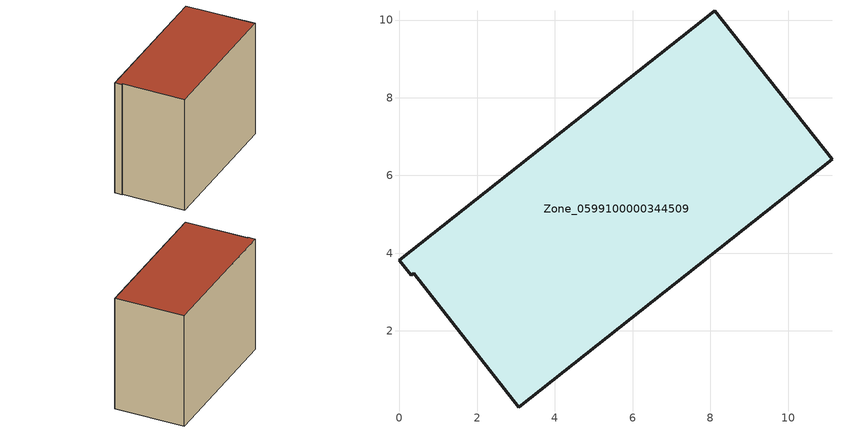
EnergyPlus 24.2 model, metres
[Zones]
Zone_0599100000344509
 floor ground (C_G): 11.13,6.41 3.07,0.04 0.37,3.49 0.31,3.43 0,3.82 8.11,10.24 z0
 wall outside (C_F): 11.13,6.41 8.11,10.24 0,3.82 0.31,3.43 0.37,3.49 3.07,0.04 11.13,6.41 z0:8.2
 roof outside (C_R): 3.07,0.04 11.13,6.41 8.11,10.24 0,3.82 0.31,3.43 0.37,3.49 z8.2
[BUILDING]
Pand.0599100000344509: North Axis=0; Terrain=City; Loads Convergence Tolerance Value=0.04; Temperature Convergence Tolerance Value=0.4; Solar Distribution=FullExterior; Maximum Number of Warmup Days=25; Minimum Number of Warmup Days=1
[Site:Location]
Rotterdam.The.Hague.AP_ZH_NLD Design_Conditions: Latitude=51.96; Longitude=4.45; Time Zone=1; Elevation=-4.5
[SITE:GROUNDTEMPERATURE:BUILDINGSURFACE]
18, 18, 18, 18, 18, 18, 18, 18, 18, 18, 18, 18
[MATERIAL] Thermal Absorptance=0.9; Solar Absorptance=0.7; Visible Absorptance=0.7
Name | Roughness | Thickness | Conductivity | Density | Specific Heat
G.TI.1992-2005 | MediumSmooth | 0.15 | 0.06 | 540 | 1210
F.TI.1992-2005 | Rough | 0.3 | 0.12 | 1920 | 840
R.TI.1992-2005 | MediumRough | 0.2 | 0.08 | 1500 | 1000
[CONSTRUCTION]
C_G: G.TI.1992-2005
C_F: F.TI.1992-2005
C_R: R.TI.1992-2005
[ZONE]
Zone_0599100000344509: Type=1; Multiplier=1; Ceiling Height=Autocalculate; Volume=Autocalculate; Floor Area=autocalculate; Part of Total Floor Area=Yes
[ZONEINFILTRATION:DESIGNFLOWRATE]
Infil_Zone_0599100000344509: Zone or ZoneList or Space or SpaceList=Zone_0599100000344509; Schedule=AlwaysOn; Design Flow Rate Calculation Method=Flow/Area; Flow Rate per Floor Area=0.0015; Constant Term Coefficient=1; Temperature Term Coefficient=0; Velocity Term Coefficient=0; Velocity Squared Term Coefficient=0
[HVACTEMPLATE:ZONE:IDEALLOADSAIRSYSTEM]
Zone_0599100000344509: Maximum Heating Supply Air Temperature=50; Minimum Cooling Supply Air Temperature=13; Maximum Heating Supply Air Humidity Ratio=0.0156; Minimum Cooling Supply Air Humidity Ratio=0.0077; Heating Limit=NoLimit; Cooling Limit=NoLimit; Dehumidification Control Type=ConstantSensibleHeatRatio; Cooling Sensible Heat Ratio=0.7; Dehumidification Setpoint=60; Humidification Control Type=None; Humidification Setpoint=30; Outdoor Air Method=None; Outdoor Air Flow Rate per Person=0.00944; Outdoor Air Flow Rate per Zone Floor Area=0; Outdoor Air Flow Rate per Zone=0; Demand Controlled Ventilation Type=None; Outdoor Air Economizer Type=NoEconomizer; Heat Recovery Type=None; Sensible Heat Recovery Effectiveness=0.7; Latent Heat Recovery Effectiveness=0.65
[ZONECONTROL:THERMOSTAT]
ThermostatControl_Zone_0599100000344509: Zone or ZoneList=Zone_0599100000344509; Control Type Schedule=DualSetpointControlType; Control 1=Thermostat_Zone_0599100000344509; Temperature Difference Between Cutout And Setpoint=0
[THERMOSTATSETPOINT:DUALSETPOINT]
Thermostat_Zone_0599100000344509: Heating Setpoint Temperature Schedule=HeatingSetpoint_Zone_0599100000344509; Cooling Setpoint Temperature Schedule=CoolingSetpoint_Zone_0599100000344509
[SCHEDULE:COMPACT]
HeatingSetpoint_Zone_0599100000344509: Through: 12/31, For: AllDays, Until: 24:00, 21
CoolingSetpoint_Zone_0599100000344509: Through: 12/31, For: AllDays, Until: 24:00, 24
DualSetpointControlType: Through: 12/31, For: AllDays, Until: 24:00, 4
AlwaysOn: Through: 12/31, For: AllDays, Until: 24:00, 1
